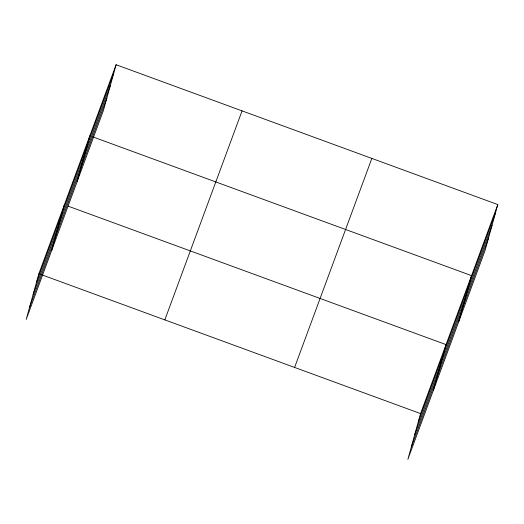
<?xml version="1.0" encoding="UTF-8"?>
<svg xmlns="http://www.w3.org/2000/svg" width="524" height="524" viewBox="0 0 524 524"><rect width="100%" height="100%" fill="white"/><g stroke="black" fill="none" stroke-linecap="round" stroke-linejoin="round"><path stroke-width="0.79" d="M116.105 64.727L38.868 273.744L26.2 319.43L103.431 110.413L116.105 64.727L497.8 204.57L485.132 250.256L407.895 459.273L420.569 413.587L497.8 204.57M51.686 250.452L64.36 204.766M77.172 181.481L89.846 135.788M433.381 390.301L446.055 344.609L68.199 206.174M458.867 321.323L471.541 275.637L92.918 136.915M36.536 282.167L113.767 73.15M33.123 294.462L110.354 85.445M29.613 307.136L106.844 98.119M164.831 319.889L242.062 110.872M294.606 367.435L371.844 158.418M418.231 422.01L495.462 212.993M414.818 434.311L492.056 225.294M411.307 446.979L488.538 237.962M38.868 273.744L40.407 274.307M41.946 274.871L420.569 413.587"/></g></svg>
